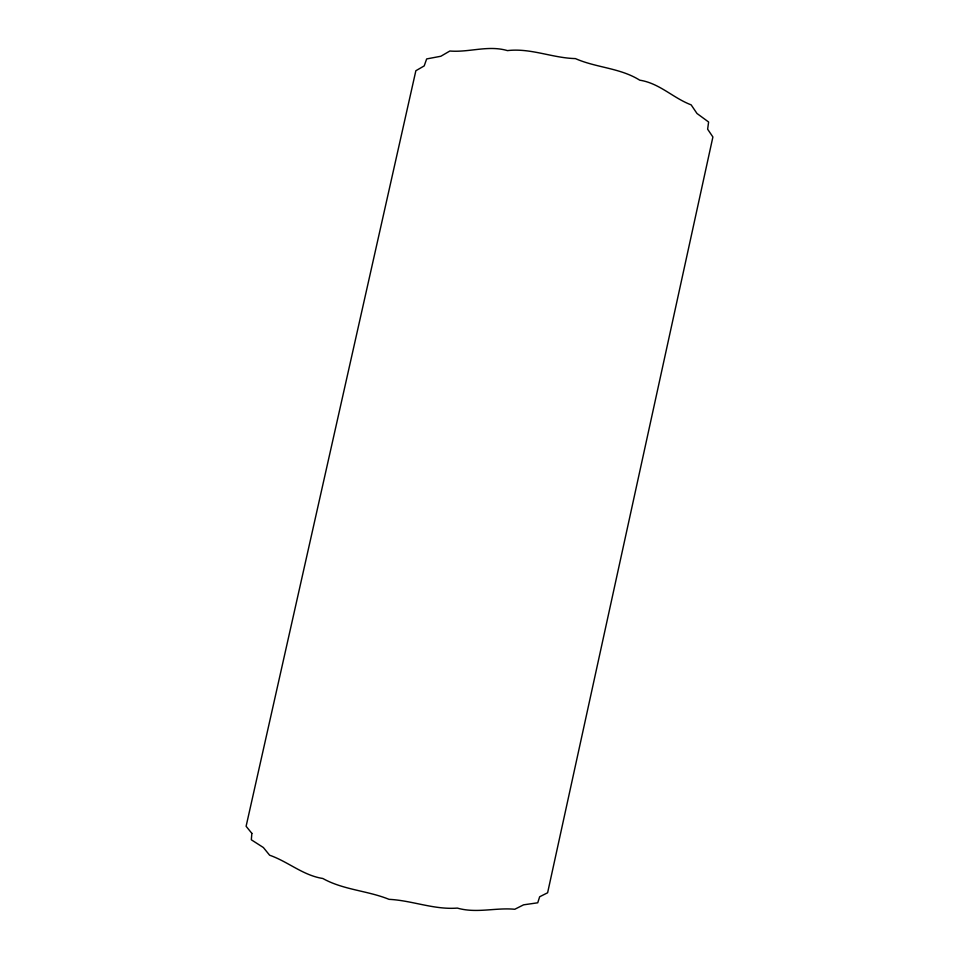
<?xml version="1.0" encoding="UTF-8"?>
<svg xmlns="http://www.w3.org/2000/svg" width="959" height="959" viewBox="0 0 959 959"><rect width="100%" height="100%" fill="white"/><g stroke="black" fill="none" stroke-linecap="round" stroke-linejoin="round"><path stroke-width="1.44" d="M251.857 833.359L251.318 839.784L263.377 847.528L269.623 855.212C288.168 861.697 302.972 875.363 322.823 878.492C343.406 889.952 367.417 890.587 389.042 899.338C412.142 900.465 434.031 909.911 457.323 908.089C476.479 913.579 495.419 907.442 514.779 909.264L523.602 904.828L537.735 902.791L539.665 896.761L547.613 892.769L712.897 136.981L707.634 129.201L708.605 121.997L696.989 113.486L691.139 104.855C673.026 97.986 659.516 83.229 639.749 80.184C620.125 67.861 596.342 67.813 575.412 58.595C552.372 58.02 530.651 47.854 507.455 50.611C488.107 44.941 469.371 52.589 449.855 51.019L440.84 56.257L426.659 58.931L424.202 65.907L415.858 70.738L246.103 826.274L251.857 833.359"/></g></svg>
